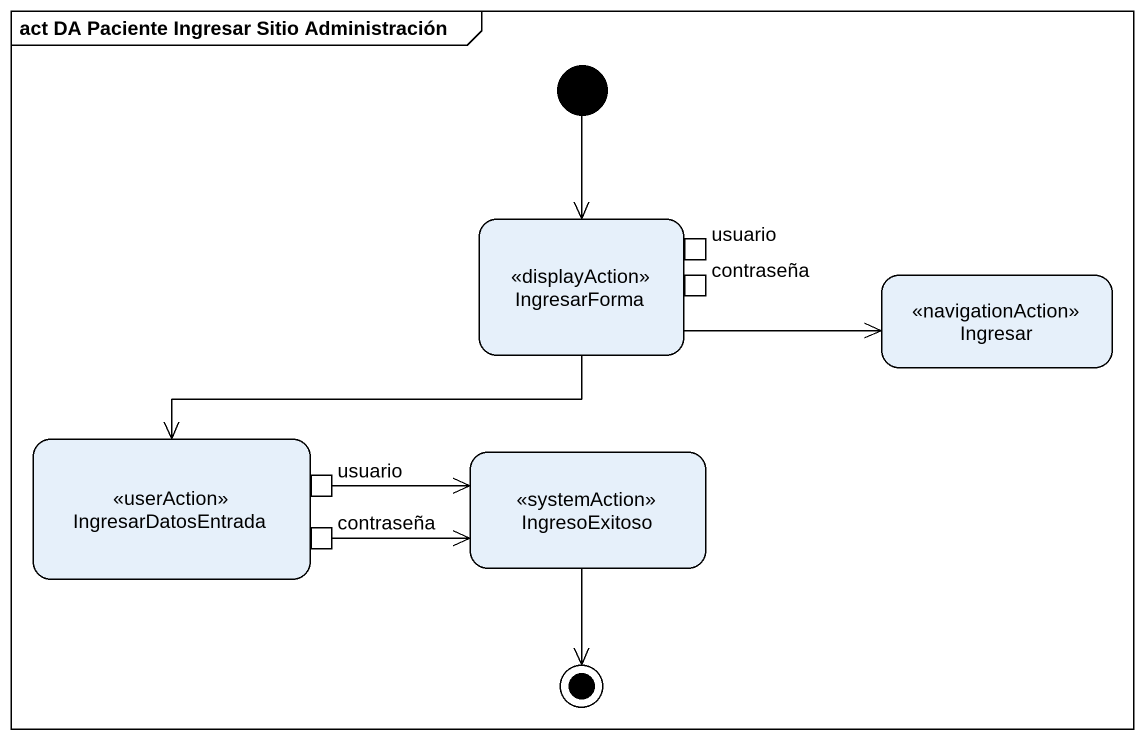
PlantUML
@startuml
mainframe act DA Paciente Ingresar Sitio Administración
hide empty description
state IngresarForma <<displayAction>> {
  state usuario <<inputPin>>
  state contraseña <<inputPin>>
}
state Ingresar <<navigationAction>>
state IngresarDatosEntrada <<userAction>> {
  state "usuario" as usuario_2 <<outputPin>>
  state "contraseña" as contraseña_2 <<outputPin>>
}
state IngresoExitoso <<systemAction>>
[*] --> IngresarForma
IngresarForma -right-> Ingresar
IngresarForma -left-> IngresarDatosEntrada
usuario_2 -right-> IngresoExitoso
contraseña_2 -right-> IngresoExitoso
IngresoExitoso --> [*]
@enduml
